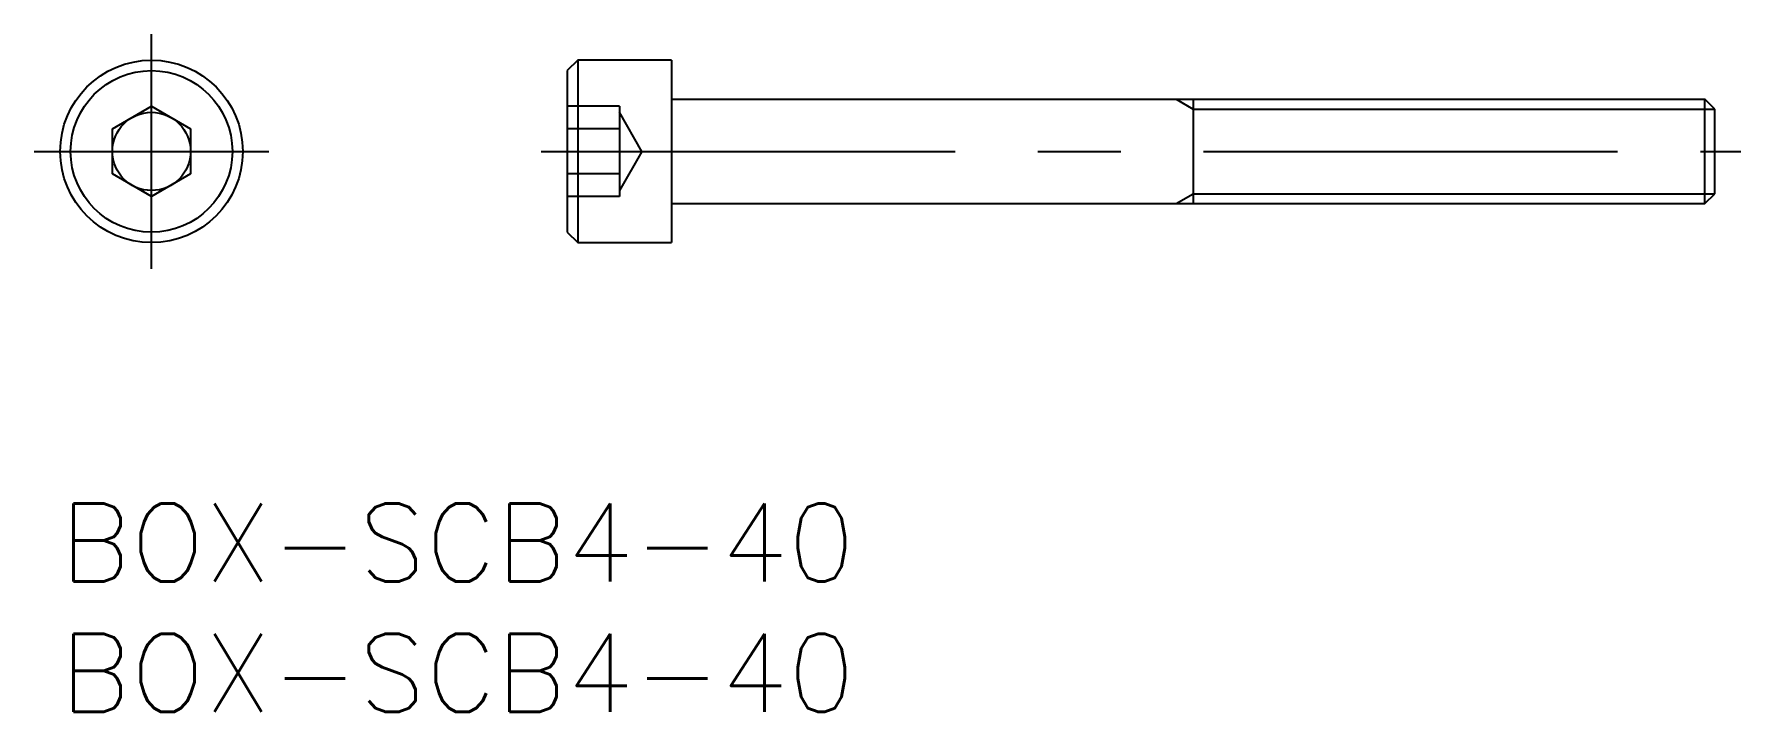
# Model space of a CAD drawing. Extents: x -1 to 64.4, y -8 to 18.
import ezdxf

# ---------------------------------------------------------------- set-up
doc = ezdxf.new("R2010")
doc.units = 0
doc.header["$LTSCALE"] = 0.5
doc.linetypes.add('CENTER', pattern=[50.8, 31.75, -6.35, 6.35, -6.35])
doc.linetypes.add('DASHED', pattern=[19.05, 12.7, -6.35])
for name, color, linetype in [('MSM_CENTER', 1, 'CENTER'), ('MSM_CONTINUOUS', 7, 'CONTINUOUS'), ('MSM_DASHED', 4, 'DASHED'), ('MSM_NARROW', 5, 'CONTINUOUS'), ('MSM_PART_NUMBER', 7, 'CONTINUOUS')]:
    doc.layers.add(name, color=color, linetype=linetype)
doc.styles.get("Standard").update_dxf_attribs({"font": 'txt.shx', "height": 1, "bigfont": 'bigfont.shx'})

# ---------------------------------------------------------------- blocks, each defined once
blk = doc.blocks.new('*U10')
at = {"layer": 'MSM_PART_NUMBER'}
blk.add_text('BOX-SCB4-40', height=3, dxfattribs=at).set_placement((0, -3))
blk = doc.blocks.new('*U11')
at = {"layer": 'MSM_PART_NUMBER'}
blk.add_text('BOX-SCB4-40', height=3, dxfattribs=at).set_placement((0, -8))

msp = doc.modelspace()

# ---------------------------------------------------------------- linework, layer by layer
at = {"layer": 'MSM_CENTER'}
for p, q in [((3.5, 9), (3.5, 18)), ((-1, 13.5), (8, 13.5)), ((18.441, 13.5), (64.441, 13.5))]:
    msp.add_line(p, q, dxfattribs=at)
at = {"layer": 'MSM_CONTINUOUS'}
for p, q in [((19.841, 17), (19.441, 16.6)), ((19.441, 16.6), (19.441, 10.4)), ((23.441, 17), (19.841, 17)), ((19.841, 17), (19.841, 10)), ((23.441, 17), (23.441, 10)), ((2, 14.366), (3.5, 15.232)), ((3.5, 15.232), (5, 14.366)), ((23.441, 15.5), (63.062, 15.5)), ((43.441, 15.5), (43.441, 11.5)), ((63.062, 11.5), (63.062, 15.5)), ((63.441, 15.121), (63.062, 15.5)), ((63.441, 11.879), (63.441, 15.121)), ((2, 12.634), (2, 14.366)), ((5, 14.366), (5, 12.634)), ((3.5, 11.768), (2, 12.634)), ((5, 12.634), (3.5, 11.768)), ((63.062, 11.5), (63.441, 11.879)), ((23.441, 11.5), (63.062, 11.5)), ((19.441, 10.4), (19.841, 10)), ((19.841, 10), (23.441, 10))]:
    msp.add_line(p, q, dxfattribs=at)
for radius in [3.5, 3.1, 1.5]:
    msp.add_circle((3.5, 13.5), radius, dxfattribs=at)
at = {"layer": 'MSM_DASHED'}
for p, q in [((21.441, 15.232), (19.441, 15.232)), ((21.441, 15.232), (21.441, 11.768)), ((22.307, 13.5), (21.441, 15)), ((21.441, 14.366), (19.441, 14.366)), ((22.307, 13.5), (21.441, 12)), ((21.441, 12.634), (19.441, 12.634)), ((21.441, 11.768), (19.441, 11.768))]:
    msp.add_line(p, q, dxfattribs=at)
at = {"layer": 'MSM_NARROW'}
for p, q in [((42.785, 15.5), (43.441, 15.121)), ((43.441, 15.121), (63.441, 15.121)), ((42.785, 11.5), (43.441, 11.879)), ((43.441, 11.879), (63.441, 11.879))]:
    msp.add_line(p, q, dxfattribs=at)

# ---------------------------------------------------------------- block references
at = {"layer": 'MSM_CONTINUOUS'}
for name in ['*U10', '*U11']:
    msp.add_blockref(name, (0, 0), dxfattribs=at)

doc.saveas('drawing.dxf')
